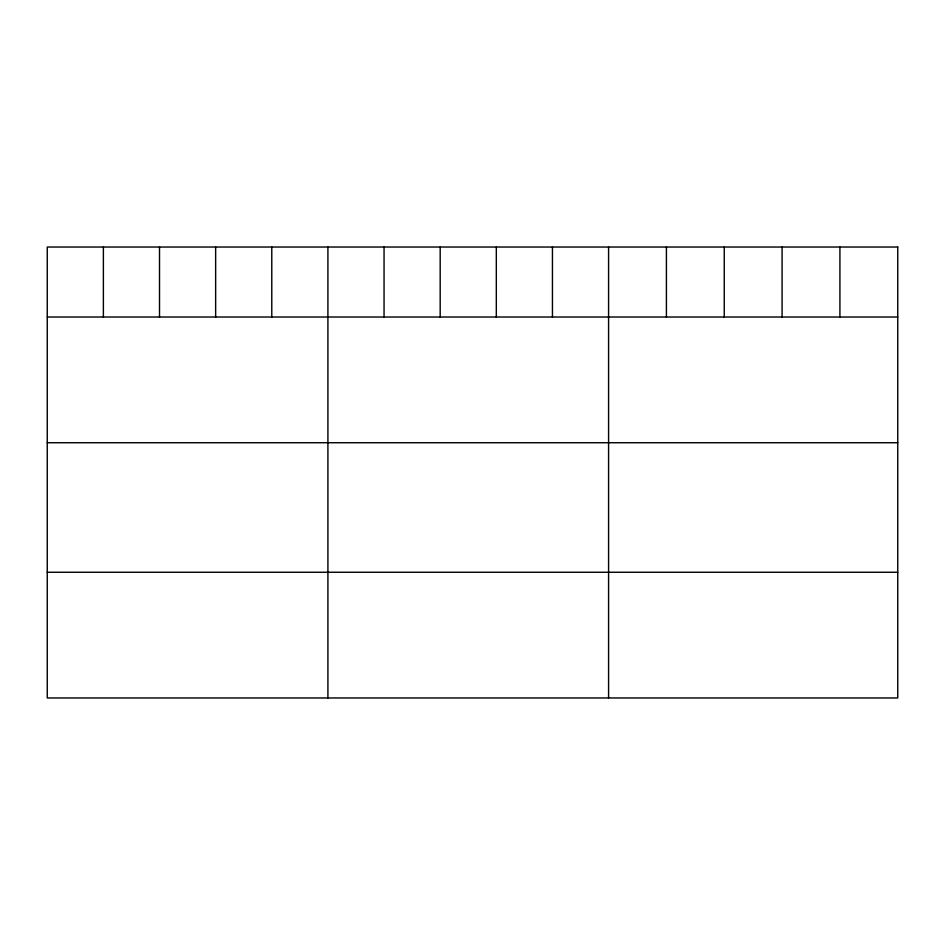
<?xml version="1.0" encoding="UTF-8"?>
<svg xmlns="http://www.w3.org/2000/svg" width="945" height="945" viewBox="0 0 945 945"><rect width="100%" height="100%" fill="white"/><g stroke="black" fill="none" stroke-linecap="round" stroke-linejoin="round"><path stroke-width="1.42" d="M47.25 317.024L897.75 317.024M47.25 442.732L897.75 442.732M47.25 572.257L897.75 572.257M839.916 247.035L839.916 317.024M782.082 247.035L782.082 317.024M724.248 247.035L724.248 317.024M666.414 247.035L666.414 317.024M608.58 247.035L608.58 697.965M552.447 247.035L552.447 317.024M496.314 247.035L496.314 317.024M440.181 247.035L440.181 317.024M384.048 247.035L384.048 317.024M327.915 247.035L327.915 697.965M271.782 247.035L271.782 317.024M215.649 247.035L215.649 317.024M159.516 247.035L159.516 317.024M103.383 247.035L103.383 317.024M897.75 247.035L47.25 247.035L47.25 697.965L897.75 697.965L897.75 247.035"/></g></svg>
